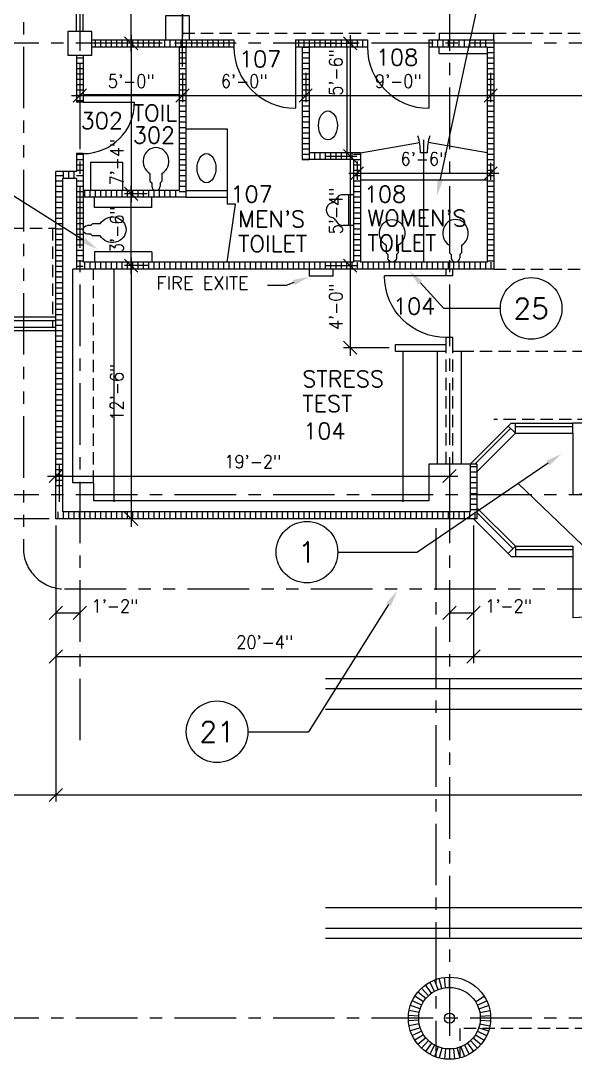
# Model space of a CAD drawing. Header units: inches. Extents: x 0 to 3828, y 0 to 2820.
# Drawn here: x 1105 to 1428, y 1144 to 1751 of the extents above; entities that cross this region are included whole.
import ezdxf
from ezdxf.enums import TextEntityAlignment as Align

# ---------------------------------------------------------------- set-up
doc = ezdxf.new("R2010")
doc.units = ezdxf.units.IN
doc.header["$LTSCALE"] = 28.8
doc.header["$MEASUREMENT"] = 0
for name, pattern in [('CENTER', [2, 1.25, -0.25, 0.25, -0.25]), ('HIDDEN', [0.375, 0.25, -0.125]), ('PHANTOM', [2.5, 1.25, -0.25, 0.25, -0.25, 0.25, -0.25])]:
    doc.linetypes.add(name, pattern=pattern)
for name, color, linetype in [('A-ANNO-DIMS', 1, 'Continuous'), ('A-ANNO-TEXT', 7, 'Continuous'), ('A-COLS', 1, 'Continuous'), ('A-DOOR', 6, 'Continuous'), ('A-FLOR-SAN', 201, 'Continuous'), ('A-GLAZ', 5, 'Continuous'), ('A-GRID', 1, 'CENTER'), ('A-WALL', 4, 'Continuous'), ('A-WALL-PATT', 9, 'Continuous'), ('ALL-ELSE', 31, 'Continuous')]:
    doc.layers.add(name, color=color, linetype=linetype)
doc.styles.add('RS', font='romans.shx', dxfattribs={"width": 0.9})
doc.dimstyles.new('RS', dxfattribs={"dimtxt": 0.18, "dimasz": 0.18, "dimexe": 0.18, "dimexo": 0.0625, "dimgap": 0.09, "dimtad": 0, "dimtih": 1, "dimtoh": 1, "dimdec": 4, "dimzin": 0, "dimdsep": 46, "dimtxsty": 'RS', "dimcen": 0.09, "dimclrt": 7, "dimadec": 0, "dimazin": 0, "dimtfac": 1, "dimtdec": 4, "dimtofl": 0, "dimtmove": 0, "dimatfit": 3, "dimfxl": 0, "dimtolj": 1, "dimtzin": 0, "dimarcsym": 0})
doc.dimstyles.get("Standard").update_dxf_attribs({"dimtxt": 0.18, "dimasz": 0.18, "dimexe": 0.18, "dimexo": 0.0625, "dimgap": 0.09, "dimtad": 0, "dimtih": 1, "dimtoh": 1, "dimdec": 4, "dimzin": 0, "dimdsep": 46, "dimtxsty": 'Standard', "dimcen": 0.09, "dimadec": 0, "dimazin": 0, "dimtfac": 1, "dimtdec": 4, "dimtofl": 0, "dimtmove": 0, "dimatfit": 3, "dimfxl": 0, "dimtolj": 1, "dimtzin": 0, "dimarcsym": 0})
pattern_1 = [(180, (-655, -83), (-7e-16, -3.125), [])]
pattern_2 = [(90, (-655, -83), (-3.125, 7e-16), [])]

# ---------------------------------------------------------------- blocks, each defined once
blk = doc.blocks.new('C007')
blk.add_lwpolyline([(-7, -7), (7, -7), (7, 7), (-7, 7)], close=True)
blk = doc.blocks.new('C005')
blk.add_line((0, 0), (0, 29.98))
blk.add_arc((0, 0), 30, 0, 90)
blk = doc.blocks.new('C006')
blk.add_line((0, 0), (0, 36))
blk.add_arc((0, 0), 36, 0, 90)
blk = doc.blocks.new('C010')
for p, q in [((-3.5, 9.92), (-3.5, 5.46)), ((3.5, 9.92), (3.5, 5.46)), ((-3.5, 5.46), (-2.5, 4.46)), ((-2.5, 4.46), (-2.5, 2.5)), ((3.5, 5.46), (2.5, 4.46)), ((2.5, 4.46), (2.5, 2.5))]:
    blk.add_line(p, q)
blk.add_arc((0, 2.5), 2.5, 180, 0)
blk.add_ellipse((0, 17), major_axis=(0, 8), ratio=0.9375, start_param=3.627111, end_param=8.93926)
blk = doc.blocks.new('C002')
blk.add_circle((0, 0), 18)
blk = doc.blocks.new('*D94')
at = {"layer": 'A-ANNO-DIMS', "color": 0}
for p, q in [((1169, 1733.2), (1169, 1815.8)), ((1172.84, 1807.16), (1165.16, 1814.84)), ((1178.74, 1811), (1165.16, 1811)), ((1172.84, 1734.16), (1165.16, 1741.84)), ((1180.85, 1738), (1165.16, 1738))]:
    blk.add_line(p, q, dxfattribs=at)
at = {"layer": 'Defpoints', "color": 0}
for p in [(1169, 1811), (1182.58, 1811), (1184.69, 1738)]:
    blk.add_point(p, dxfattribs=at)
at = {"layer": 'A-ANNO-DIMS', "color": 7, "insert": (1161.32, 1774.5), "char_height": 7.68, "attachment_point": 5, "rotation": 90, "style": 'RS'}
blk.add_mtext('\\A1;  ', dxfattribs=at)
blk = doc.blocks.new('*D95')
at = {"layer": 'A-ANNO-DIMS', "color": 0}
for p, q in [((1169, 1742.8), (1169, 1645.2)), ((1172.84, 1734.16), (1165.16, 1741.84)), ((1180.85, 1738), (1165.16, 1738)), ((1172.84, 1646.16), (1165.16, 1653.84)), ((1178.27, 1650), (1165.16, 1650))]:
    blk.add_line(p, q, dxfattribs=at)
at = {"layer": 'Defpoints', "color": 0}
for p in [(1184.69, 1738), (1169, 1650), (1182.11, 1650)]:
    blk.add_point(p, dxfattribs=at)
at = {"layer": 'A-ANNO-DIMS', "color": 7, "insert": (1160.59, 1668.5), "char_height": 7.68, "attachment_point": 5, "rotation": 90, "style": 'RS'}
blk.add_mtext('\\A1;7\'-4"', dxfattribs=at)
blk = doc.blocks.new('*D96')
at = {"layer": 'A-ANNO-DIMS', "color": 0}
for p, q in [((1172.84, 1646.16), (1165.16, 1653.84)), ((1169, 1603.2), (1169, 1654.8)), ((1178.27, 1650), (1165.16, 1650)), ((1172.84, 1604.16), (1165.16, 1611.84)), ((1179.5, 1608), (1165.16, 1608))]:
    blk.add_line(p, q, dxfattribs=at)
at = {"layer": 'Defpoints', "color": 0}
for p in [(1169, 1650), (1182.11, 1650), (1183.34, 1608)]:
    blk.add_point(p, dxfattribs=at)
at = {"layer": 'A-ANNO-DIMS', "color": 7, "insert": (1160.59, 1629), "char_height": 7.68, "attachment_point": 5, "rotation": 90, "style": 'RS'}
blk.add_mtext('\\A1;3\'-6"', dxfattribs=at)
blk = doc.blocks.new('*D97')
at = {"layer": 'A-ANNO-DIMS', "color": 0}
for p, q in [((1172.84, 1604.16), (1165.16, 1611.84)), ((1169, 1612.8), (1169, 1455.2)), ((1179.5, 1608), (1165.16, 1608)), ((1172.84, 1456.16), (1165.16, 1463.84)), ((1175.58, 1460), (1165.16, 1460))]:
    blk.add_line(p, q, dxfattribs=at)
at = {"layer": 'Defpoints', "color": 0}
for p in [(1183.34, 1608), (1169, 1460), (1179.42, 1460)]:
    blk.add_point(p, dxfattribs=at)
at = {"layer": 'A-ANNO-DIMS', "color": 7, "insert": (1160.59, 1534), "char_height": 7.68, "attachment_point": 5, "rotation": 90, "style": 'RS'}
blk.add_mtext('\\A1;12\'-6"', dxfattribs=at)
blk = doc.blocks.new('*D121')
at = {"layer": 'A-ANNO-DIMS', "color": 0}
for p, q in [((1139, 1720.66), (1139, 1703.66)), ((1199, 1720.66), (1199, 1703.66)), ((1134.2, 1707.5), (1203.8, 1707.5)), ((1135.16, 1703.66), (1142.84, 1711.34)), ((1195.16, 1703.66), (1202.84, 1711.34))]:
    blk.add_line(p, q, dxfattribs=at)
at = {"layer": 'Defpoints', "color": 0}
for p in [(1139, 1724.5), (1199, 1724.5), (1199, 1707.5)]:
    blk.add_point(p, dxfattribs=at)
at = {"layer": 'A-ANNO-DIMS', "color": 7, "insert": (1169, 1715.91), "char_height": 7.68, "attachment_point": 5, "style": 'RS'}
blk.add_mtext('\\A1;5\'-0"', dxfattribs=at)
blk = doc.blocks.new('*D122')
at = {"layer": 'A-ANNO-DIMS', "color": 0}
for p, q in [((1271, 1720.66), (1271, 1703.66)), ((1194.2, 1707.5), (1275.8, 1707.5)), ((1195.16, 1703.66), (1202.84, 1711.34)), ((1199, 1711.66), (1199, 1703.66)), ((1267.16, 1703.66), (1274.84, 1711.34))]:
    blk.add_line(p, q, dxfattribs=at)
at = {"layer": 'Defpoints', "color": 0}
for p in [(1271, 1724.5), (1199, 1715.5), (1271, 1707.5)]:
    blk.add_point(p, dxfattribs=at)
at = {"layer": 'A-ANNO-DIMS', "color": 7, "insert": (1235, 1715.91), "char_height": 7.68, "attachment_point": 5, "style": 'RS'}
blk.add_mtext('\\A1;6\'-0"', dxfattribs=at)
blk = doc.blocks.new('*D123')
at = {"layer": 'A-ANNO-DIMS', "color": 0}
for p, q in [((1271, 1720.66), (1271, 1703.66)), ((1379, 1720.66), (1379, 1703.66)), ((1266.2, 1707.5), (1383.8, 1707.5)), ((1267.16, 1703.66), (1274.84, 1711.34)), ((1375.16, 1703.66), (1382.84, 1711.34))]:
    blk.add_line(p, q, dxfattribs=at)
at = {"layer": 'Defpoints', "color": 0}
for p in [(1271, 1724.5), (1379, 1724.5), (1379, 1707.5)]:
    blk.add_point(p, dxfattribs=at)
at = {"layer": 'A-ANNO-DIMS', "color": 7, "insert": (1325, 1715.91), "char_height": 7.68, "attachment_point": 5, "style": 'RS'}
blk.add_mtext('\\A1;9\'-0"', dxfattribs=at)
blk = doc.blocks.new('*D124')
at = {"layer": 'A-ANNO-DIMS', "color": 0}
for p, q in [((1379, 1720.66), (1379, 1703.66)), ((1547, 1720.66), (1547, 1703.66)), ((1374.2, 1707.5), (1551.8, 1707.5)), ((1375.16, 1703.66), (1382.84, 1711.34)), ((1543.16, 1703.66), (1550.84, 1711.34))]:
    blk.add_line(p, q, dxfattribs=at)
at = {"layer": 'Defpoints', "color": 0}
for p in [(1379, 1724.5), (1547, 1724.5), (1547, 1707.5)]:
    blk.add_point(p, dxfattribs=at)
at = {"layer": 'A-ANNO-DIMS', "color": 7, "insert": (1463, 1715.91), "char_height": 7.68, "attachment_point": 5, "style": 'RS'}
blk.add_mtext('\\A1;14\'-0"', dxfattribs=at)
blk = doc.blocks.new('*D125')
at = {"layer": 'A-ANNO-DIMS', "color": 0}
for p, q in [((1297.16, 1658.16), (1304.84, 1665.84)), ((1301, 1668.91), (1301, 1658.16)), ((1375.16, 1658.16), (1382.84, 1665.84)), ((1379, 1668.16), (1379, 1658.16)), ((1296.2, 1662), (1383.8, 1662))]:
    blk.add_line(p, q, dxfattribs=at)
at = {"layer": 'Defpoints', "color": 0}
for p in [(1301, 1672.75), (1379, 1672), (1379, 1662)]:
    blk.add_point(p, dxfattribs=at)
at = {"layer": 'A-ANNO-DIMS', "color": 7, "insert": (1340, 1670.41), "char_height": 7.68, "attachment_point": 5, "style": 'RS'}
blk.add_mtext('\\A1;6\'-6"', dxfattribs=at)
blk = doc.blocks.new('*D126')
at = {"layer": 'A-ANNO-DIMS', "color": 0}
for p, q in [((1297, 1742.8), (1297, 1667.2)), ((1282.84, 1738), (1300.84, 1738)), ((1300.84, 1734.16), (1293.16, 1741.84)), ((1282.84, 1672), (1300.84, 1672)), ((1300.84, 1668.16), (1293.16, 1675.84))]:
    blk.add_line(p, q, dxfattribs=at)
at = {"layer": 'Defpoints', "color": 0}
for p in [(1279, 1738), (1279, 1672), (1297, 1672)]:
    blk.add_point(p, dxfattribs=at)
at = {"layer": 'A-ANNO-DIMS', "color": 7, "insert": (1288.59, 1721), "char_height": 7.68, "attachment_point": 5, "rotation": 90, "style": 'RS'}
blk.add_mtext('\\A1;5\'-6"', dxfattribs=at)
blk = doc.blocks.new('*D127')
at = {"layer": 'A-ANNO-DIMS', "color": 0}
for p, q in [((1297, 1676.8), (1297, 1603.2)), ((1282.84, 1672), (1300.84, 1672)), ((1300.84, 1668.16), (1293.16, 1675.84)), ((1300.84, 1604.16), (1293.16, 1611.84)), ((1282.84, 1608), (1300.84, 1608))]:
    blk.add_line(p, q, dxfattribs=at)
at = {"layer": 'Defpoints', "color": 0}
for p in [(1279, 1672), (1279, 1608), (1297, 1608)]:
    blk.add_point(p, dxfattribs=at)
at = {"layer": 'A-ANNO-DIMS', "color": 7, "insert": (1288.59, 1640), "char_height": 7.68, "attachment_point": 5, "rotation": 90, "style": 'RS'}
blk.add_mtext('\\A1;5\'-4"', dxfattribs=at)
blk = doc.blocks.new('*D311')
at = {"layer": 'A-ANNO-DIMS', "color": 0}
for p, q in [((1300.84, 1604.16), (1293.16, 1611.84)), ((1297, 1612.8), (1297, 1555.2)), ((1282.84, 1608), (1300.84, 1608)), ((1300.84, 1556.16), (1293.16, 1563.84)), ((1319.66, 1560), (1293.16, 1560))]:
    blk.add_line(p, q, dxfattribs=at)
at = {"layer": 'Defpoints', "color": 0}
for p in [(1279, 1608), (1297, 1560), (1323.5, 1560)]:
    blk.add_point(p, dxfattribs=at)
at = {"layer": 'A-ANNO-DIMS', "color": 7, "insert": (1288.59, 1584), "char_height": 7.68, "attachment_point": 5, "rotation": 90, "style": 'RS'}
blk.add_mtext('\\A1;4\'-0"', dxfattribs=at)
blk = doc.blocks.new('*D128')
at = {"layer": 'A-ANNO-DIMS', "color": 0}
for p, q in [((1355, 1495.12), (1355, 1481.16)), ((1121.16, 1481.16), (1128.84, 1488.84)), ((1351.16, 1481.16), (1358.84, 1488.84)), ((1120.2, 1485), (1359.8, 1485)), ((1125, 1486.33), (1125, 1481.16))]:
    blk.add_line(p, q, dxfattribs=at)
at = {"layer": 'Defpoints', "color": 0}
for p in [(1355, 1498.96), (1125, 1490.17), (1355, 1485)]:
    blk.add_point(p, dxfattribs=at)
at = {"layer": 'A-ANNO-DIMS', "color": 7, "insert": (1240, 1493.41), "char_height": 7.68, "attachment_point": 5, "style": 'RS'}
blk.add_mtext('\\A1;19\'-2"', dxfattribs=at)
blk = doc.blocks.new('_OBLIQUE')
at = {"color": 0, "linetype": 'ByBlock', "lineweight": -2}
blk.add_line((-0.5, -0.5), (0.5, 0.5), dxfattribs=at)
blk = doc.blocks.new('*D316')
at = {"layer": 'A-ANNO-DIMS', "color": 0}
for p, q in [((937, 1456.16), (937, 1294.66)), ((1125, 1456.16), (1125, 1294.66)), ((937, 1298.5), (1125, 1298.5))]:
    blk.add_line(p, q, dxfattribs=at)
at = {"layer": 'Defpoints', "color": 0}
for p in [(937, 1460), (1125, 1460), (1125, 1298.5)]:
    blk.add_point(p, dxfattribs=at)
at = {"layer": 'A-ANNO-DIMS', "color": 0, "xscale": 7.68, "yscale": 7.68, "zscale": 7.68, "rotation": 180}
blk.add_blockref('_OBLIQUE', (937, 1298.5), dxfattribs=at)
at = {"layer": 'A-ANNO-DIMS', "color": 0, "xscale": 7.68, "yscale": 7.68, "zscale": 7.68}
blk.add_blockref('_OBLIQUE', (1125, 1298.5), dxfattribs=at)
at = {"layer": 'A-ANNO-DIMS', "color": 7, "insert": (1031, 1306.91), "char_height": 7.68, "attachment_point": 5, "style": 'RS'}
blk.add_mtext('\\A1;15\'-8"', dxfattribs=at)
blk = doc.blocks.new('*D317')
at = {"layer": 'A-ANNO-DIMS', "color": 0}
for p, q in [((1125, 1456.16), (1125, 1294.66)), ((1801, 1456.16), (1801, 1294.66)), ((1125, 1298.5), (1801, 1298.5))]:
    blk.add_line(p, q, dxfattribs=at)
at = {"layer": 'Defpoints', "color": 0}
for p in [(1125, 1460), (1801, 1460), (1801, 1298.5)]:
    blk.add_point(p, dxfattribs=at)
at = {"layer": 'A-ANNO-DIMS', "color": 0, "xscale": 7.68, "yscale": 7.68, "zscale": 7.68, "rotation": 180}
blk.add_blockref('_OBLIQUE', (1125, 1298.5), dxfattribs=at)
at = {"layer": 'A-ANNO-DIMS', "color": 0, "xscale": 7.68, "yscale": 7.68, "zscale": 7.68}
blk.add_blockref('_OBLIQUE', (1801, 1298.5), dxfattribs=at)
at = {"layer": 'A-ANNO-DIMS', "color": 7, "insert": (1463, 1306.91), "char_height": 7.68, "attachment_point": 5, "style": 'RS'}
blk.add_mtext('\\A1;56\'-4"', dxfattribs=at)
blk = doc.blocks.new('*D137')
at = {"layer": 'A-ANNO-DIMS', "color": 0}
for p, q in [((1369, 1456.16), (1369, 1375.66)), ((1125, 1382.16), (1125, 1375.66)), ((1125, 1379.5), (1369, 1379.5))]:
    blk.add_line(p, q, dxfattribs=at)
at = {"layer": 'Defpoints', "color": 0}
for p in [(1369, 1460), (1125, 1386), (1369, 1379.5)]:
    blk.add_point(p, dxfattribs=at)
at = {"layer": 'A-ANNO-DIMS', "color": 0, "xscale": 7.68, "yscale": 7.68, "zscale": 7.68, "rotation": 180}
blk.add_blockref('_OBLIQUE', (1125, 1379.5), dxfattribs=at)
at = {"layer": 'A-ANNO-DIMS', "color": 0, "xscale": 7.68, "yscale": 7.68, "zscale": 7.68}
blk.add_blockref('_OBLIQUE', (1369, 1379.5), dxfattribs=at)
at = {"layer": 'A-ANNO-DIMS', "color": 7, "insert": (1247, 1387.91), "char_height": 7.68, "attachment_point": 5, "style": 'RS'}
blk.add_mtext('\\A1;20\'-4"', dxfattribs=at)
blk = doc.blocks.new('*D138')
at = {"layer": 'A-ANNO-DIMS', "color": 0}
for p, q in [((1369, 1456.16), (1369, 1375.66)), ((1557, 1456.16), (1557, 1375.66)), ((1369, 1379.5), (1557, 1379.5))]:
    blk.add_line(p, q, dxfattribs=at)
at = {"layer": 'Defpoints', "color": 0}
for p in [(1369, 1460), (1557, 1460), (1557, 1379.5)]:
    blk.add_point(p, dxfattribs=at)
at = {"layer": 'A-ANNO-DIMS', "color": 0, "xscale": 7.68, "yscale": 7.68, "zscale": 7.68, "rotation": 180}
blk.add_blockref('_OBLIQUE', (1369, 1379.5), dxfattribs=at)
at = {"layer": 'A-ANNO-DIMS', "color": 0, "xscale": 7.68, "yscale": 7.68, "zscale": 7.68}
blk.add_blockref('_OBLIQUE', (1557, 1379.5), dxfattribs=at)
at = {"layer": 'A-ANNO-DIMS', "color": 7, "insert": (1463, 1387.91), "char_height": 7.68, "attachment_point": 5, "style": 'RS'}
blk.add_mtext('\\A1;15\'-8"', dxfattribs=at)
blk = doc.blocks.new('*D140')
at = {"layer": 'A-ANNO-DIMS', "color": 0}
blk.add_line((1125, 1405), (1139, 1405), dxfattribs=at)
at = {"layer": 'Defpoints', "color": 0}
for p in [(1125, 1405), (1139, 1405), (1139, 1405)]:
    blk.add_point(p, dxfattribs=at)
at = {"layer": 'A-ANNO-DIMS', "color": 0, "xscale": 7.68, "yscale": 7.68, "zscale": 7.68, "rotation": 180}
blk.add_blockref('_OBLIQUE', (1125, 1405), dxfattribs=at)
at = {"layer": 'A-ANNO-DIMS', "color": 0, "xscale": 7.68, "yscale": 7.68, "zscale": 7.68}
blk.add_blockref('_OBLIQUE', (1139, 1405), dxfattribs=at)
at = {"layer": 'A-ANNO-DIMS', "color": 7, "insert": (1159.5, 1409), "char_height": 7.68, "attachment_point": 5, "style": 'RS'}
blk.add_mtext('\\A1;1\'-2"', dxfattribs=at)
blk = doc.blocks.new('*D141')
at = {"layer": 'A-ANNO-DIMS', "color": 0}
blk.add_line((1355, 1405), (1369, 1405), dxfattribs=at)
at = {"layer": 'Defpoints', "color": 0}
for p in [(1355, 1405), (1369, 1405), (1369, 1405)]:
    blk.add_point(p, dxfattribs=at)
at = {"layer": 'A-ANNO-DIMS', "color": 0, "xscale": 7.68, "yscale": 7.68, "zscale": 7.68, "rotation": 180}
blk.add_blockref('_OBLIQUE', (1355, 1405), dxfattribs=at)
at = {"layer": 'A-ANNO-DIMS', "color": 0, "xscale": 7.68, "yscale": 7.68, "zscale": 7.68}
blk.add_blockref('_OBLIQUE', (1369, 1405), dxfattribs=at)
at = {"layer": 'A-ANNO-DIMS', "color": 7, "insert": (1389.5, 1409), "char_height": 7.68, "attachment_point": 5, "style": 'RS'}
blk.add_mtext('\\A1;1\'-2"', dxfattribs=at)
blk = doc.blocks.new('*D319')
at = {"layer": 'A-ANNO-DIMS', "color": 0}
for p, q in [((1085.5, 1460), (1085.5, 1570)), ((1088.84, 1570), (1089.34, 1570)), ((1121.16, 1460), (1081.66, 1460))]:
    blk.add_line(p, q, dxfattribs=at)
at = {"layer": 'Defpoints', "color": 0}
for p in [(1085, 1570), (1085.5, 1570), (1125, 1460)]:
    blk.add_point(p, dxfattribs=at)
at = {"layer": 'A-ANNO-DIMS', "color": 0, "xscale": 7.68, "yscale": 7.68, "zscale": 7.68}
for p, rotation in [((1085.5, 1570), 90), ((1085.5, 1460), 270)]:
    blk.add_blockref('_OBLIQUE', p, dxfattribs=dict(at, rotation=rotation))
at = {"layer": 'A-ANNO-DIMS', "color": 7, "insert": (1077.09, 1515), "char_height": 7.68, "attachment_point": 5, "rotation": 90, "style": 'RS'}
blk.add_mtext('\\A1;9\'-2"', dxfattribs=at)

msp = doc.modelspace()

# ---------------------------------------------------------------- hatches: boundary and pattern name
at = {"layer": 'A-WALL-PATT'}
h = msp.add_hatch(dxfattribs=at)
h.set_pattern_fill('ANSI31', color=256, scale=25, angle=45, style=0)
h.set_pattern_definition(pattern_2)
h.paths.add_polyline_path([(1229, 1740), (1146, 1740), (1146, 1738), (1229, 1738)])
h.paths.add_polyline_path([(1229, 1738), (1146, 1738), (1146, 1736), (1197, 1736), (1201, 1736), (1229, 1736)])
h = msp.add_hatch(dxfattribs=at)
h.set_pattern_fill('ANSI31', color=256, scale=25, angle=45, style=0)
h.set_pattern_definition(pattern_2)
h.paths.add_polyline_path([(1307, 1738), (1265, 1738), (1265, 1736), (1269, 1736), (1273, 1736), (1307, 1736)])
h.paths.add_polyline_path([(1307, 1740), (1265, 1740), (1265, 1738), (1307, 1738)])
h = msp.add_hatch(dxfattribs=at)
h.set_pattern_fill('ANSI31', color=256, scale=25, angle=45, style=0)
h.set_pattern_definition(pattern_2)
h.paths.add_polyline_path([(1377, 1738), (1343, 1738), (1343, 1736), (1377, 1736)])
h.paths.add_polyline_path([(1377, 1740), (1343, 1740), (1343, 1738), (1377, 1738)])
h = msp.add_hatch(dxfattribs=at)
h.set_pattern_fill('ANSI31', color=256, scale=25, angle=135, style=0)
h.set_pattern_definition(pattern_1)
h.paths.add_polyline_path([(1381, 1738), (1377, 1738), (1377, 1736), (1377, 1610), (1381, 1610)])
h = msp.add_hatch(dxfattribs=at)
h.set_pattern_fill('ANSI31', color=256, scale=25, angle=135, style=0)
h.set_pattern_definition(pattern_1)
h.paths.add_polyline_path([(1141, 1731), (1137, 1731), (1137, 1703.5), (1141, 1703.5)])
h = msp.add_hatch(dxfattribs=at)
h.set_pattern_fill('ANSI31', color=256, scale=25, angle=135, style=0)
h.set_pattern_definition(pattern_1)
h.paths.add_polyline_path([(1201, 1736), (1197, 1736), (1197, 1652), (1197, 1648), (1201, 1648)])
h = msp.add_hatch(dxfattribs=at)
h.set_pattern_fill('ANSI31', color=256, scale=25, angle=135, style=0)
h.set_pattern_definition(pattern_1)
h.paths.add_polyline_path([(1273, 1736), (1269, 1736), (1269, 1670), (1273, 1670), (1273, 1674)])
h = msp.add_hatch(dxfattribs=at)
h.set_pattern_fill('ANSI31', color=256, scale=25, angle=135, style=0)
h.set_pattern_definition(pattern_1)
h.paths.add_polyline_path([(1141, 1648), (1141, 1652), (1141, 1673.5), (1137, 1673.5), (1137, 1659), (1137, 1606), (1141, 1606), (1141, 1610)])
h = msp.add_hatch(dxfattribs=at)
h.set_pattern_fill('ANSI31', color=256, scale=25, angle=45, style=0)
h.set_pattern_definition(pattern_2)
h.paths.add_polyline_path([(1299, 1674), (1273, 1674), (1273, 1670), (1299, 1670)])
h = msp.add_hatch(dxfattribs=at)
h.set_pattern_fill('ANSI31', color=256, scale=25, angle=135, style=0)
h.set_pattern_definition(pattern_1)
h.paths.add_polyline_path([(1303, 1674), (1299, 1674), (1299, 1670), (1299, 1610), (1303, 1610)])
h = msp.add_hatch(dxfattribs=at)
h.set_pattern_fill('ANSI31', color=256, scale=25, angle=135, style=0)
h.set_pattern_definition(pattern_1)
h.paths.add_polyline_path([(1129, 1659), (1129, 1663), (1125, 1663), (1125, 1478), (1129, 1478)])
h = msp.add_hatch(dxfattribs=at)
h.set_pattern_fill('ANSI31', color=256, scale=25, angle=45, style=0)
h.set_pattern_definition(pattern_2)
h.paths.add_polyline_path([(1137, 1663), (1129, 1663), (1129, 1659), (1137, 1659)])
h = msp.add_hatch(dxfattribs=at)
h.set_pattern_fill('ANSI31', color=256, scale=25, angle=45, style=0)
h.set_pattern_definition(pattern_2)
h.paths.add_polyline_path([(1197, 1652), (1141, 1652), (1141, 1648), (1197, 1648)])
h = msp.add_hatch(dxfattribs=at)
h.set_pattern_fill('ANSI31', color=256, scale=25, angle=45, style=0)
h.set_pattern_definition(pattern_2)
h.paths.add_polyline_path([(1381, 1610), (1299, 1610), (1141, 1610), (1141, 1606), (1381, 1606)])
h = msp.add_hatch(dxfattribs=at)
h.set_pattern_fill('ANSI31', color=256, scale=25, angle=135, style=0)
h.set_pattern_definition([(180, (-655, -97), (-7e-16, -3.125), [])])
h.paths.add_polyline_path([(1371, 1492), (1367, 1492), (1367, 1464), (1371, 1464)])
h = msp.add_hatch(dxfattribs=at)
h.set_pattern_fill('ANSI31', color=256, scale=25, angle=45, style=0)
h.set_pattern_definition([(90, (-655, -97), (-3.125, 7e-16), [])])
h.paths.add_polyline_path([(1371, 1464), (1367, 1464), (1129, 1464), (1125, 1464), (1125, 1460), (1371, 1460)])

# ---------------------------------------------------------------- linework, layer by layer
at = {"layer": 'A-ANNO-TEXT'}
for p, q in [((1349.51714, 1657.88569), (1372.38726, 1764.29984)), ((1141.39171, 1622.63962), (1089, 1655.8493)), ((1264.02131, 1598.12756), (1259.48791, 1596.41213)), ((1337.9956, 1597.93126), (1351.73172, 1582.98313)), ((1259.48791, 1596.41213), (1248.59836, 1596.41213)), ((1384.72095, 1582.98313), (1351.73172, 1582.98313)), ((1412.57123, 1492.58755), (1336.24284, 1440.48313)), ((1442.10102, 1435.61678), (1395.1896, 1480.72225)), ((1289.72095, 1440.48313), (1336.24284, 1440.48313)), ((1319.38805, 1409.87424), (1272.58822, 1335.48313)), ((1237.22095, 1335.48313), (1272.58822, 1335.48313))]:
    msp.add_line(p, q, dxfattribs=at)
at = {"layer": 'A-ANNO-TEXT', "linetype": 'PHANTOM'}
msp.add_lwpolyline([(1130, 1419), (1791, 1419, 0.414213562), (1815, 1443), (1815, 2528, 0.414213562), (1791, 2552), (1130, 2552, 0.414213562), (1106, 2528), (1106, 1443, 0.414213562)], format="xyb", close=True, dxfattribs=at)
at = {"layer": 'A-ANNO-TEXT'}
for points in [[(1351.08142, 1657.5495), (1347.95285, 1658.22188), (1347.5, 1648.5)], [(1142.24832, 1623.991), (1140.53511, 1621.28824), (1149.5, 1617.5)], [(1336.81748, 1596.84866), (1339.17373, 1599.01386), (1331.5, 1605)], [(1263.45506, 1599.62401), (1264.58757, 1596.63112), (1273, 1601.52509)], [(1411.66916, 1493.90901), (1413.47331, 1491.26609), (1420.5, 1498)], [(1318.03375, 1410.72624), (1320.74234, 1409.02225), (1324.5, 1418)]]:
    msp.add_solid(points, dxfattribs=at)
at = {"layer": 'A-COLS'}
msp.add_line((1127, 1492), (1127, 1470), dxfattribs=at)
for radius in [24, 18, 3]:
    msp.add_circle((1355, 1168), radius, dxfattribs=at)
at = {"layer": 'A-DOOR'}
for p, q in [((1303, 1674), (1337.46827, 1680.07769)), ((1377, 1674), (1342.53173, 1680.07769))]:
    msp.add_line(p, q, dxfattribs=at)
at = {"layer": 'A-DOOR', "linetype": 'HIDDEN'}
msp.add_line((1499, 1516), (1427, 1516), dxfattribs=at)
at = {"layer": 'A-DOOR'}
for centre, start, end in [((1303, 1674), 0, 16.54107933), ((1377, 1674), 163.45892067, 180)]:
    msp.add_arc(centre, 35, start, end, dxfattribs=at)
at = {"layer": 'A-FLOR-SAN'}
for p, q in [((1147.5, 1642), (1147.5, 1648)), ((1181, 1642), (1181, 1648)), ((1288.46383, 1646.44574), (1289.31253, 1647.7188)), ((1299, 1649.5), (1292.76476, 1649.5)), ((1296, 1649.5), (1296, 1631.5)), ((1299, 1649.5), (1299, 1631.5)), ((1181, 1642), (1147.5, 1642)), ((1288.46383, 1634.55426), (1289.31253, 1633.2812)), ((1299, 1631.5), (1292.64074, 1631.5)), ((1147.5, 1616), (1147.5, 1610)), ((1181, 1616), (1147.5, 1616)), ((1181, 1616), (1181, 1610))]:
    msp.add_line(p, q, dxfattribs=at)
msp.add_lwpolyline([(1145.5, 1668.5), (1164, 1668.5), (1164, 1652), (1145.5, 1652)], close=True, dxfattribs=at)
for centre, radius, start, end in [((1285.13563, 1648.66454), 4, 286.15051777, 326.30993247), ((1292.64074, 1645.5), 4, 90, 146.30993247), ((1287.5, 1640.5), 4.5, 107.02113382, 253.84948223), ((1285.13563, 1632.33546), 4, 33.69006753, 73.84948223), ((1292.64074, 1635.5), 4, 213.69006753, 270)]:
    msp.add_arc(centre, radius, start, end, dxfattribs=at)
for centre in [(1284, 1690), (1213, 1665)]:
    msp.add_ellipse(centre, major_axis=(0, -8.5), ratio=0.647058824, dxfattribs=at)
at = {"layer": 'A-GLAZ'}
for p, q in [((937, 1578), (1125, 1578)), ((937, 1576), (1125, 1576)), ((1123, 1576), (1123, 1572)), ((937, 1572), (1125, 1572)), ((937, 1570), (1125, 1570))]:
    msp.add_line(p, q, dxfattribs=at)
at = {"layer": 'A-GRID'}
for p, q in [((1139, 2518.5), (1139, 1325.5)), ((1355, 2518.5), (1355, 1144)), ((1199, 1724.5), (1199, 1789)), ((1199, 1778), (1199, 1738)), ((2785.5, 1738), (135.5, 1738)), ((2785.5, 1474), (135.5, 1474)), ((1347, 1454.5), (1347, 1145.37258)), ((2785.5, 1168), (135.5, 1168))]:
    msp.add_line(p, q, dxfattribs=at)
at = {"layer": 'A-WALL'}
for p, q in [((1137, 1745), (1137, 1769)), ((1141, 1745), (1141, 1769)), ((1146, 1740), (1229, 1740)), ((1229, 1740), (1229, 1736)), ((1265, 1740), (1307, 1740)), ((1265, 1740), (1265, 1736)), ((1307, 1740), (1307, 1736)), ((1343, 1740), (1381, 1740)), ((1343, 1740), (1343, 1736)), ((1381, 1740), (1381, 1606)), ((1137, 1731), (1137, 1703.5)), ((1141, 1731), (1141, 1703.5)), ((1146, 1736), (1197, 1736)), ((1197, 1736), (1197, 1652)), ((1201, 1736), (1229, 1736)), ((1201, 1736), (1201, 1648)), ((1265, 1736), (1269, 1736)), ((1269, 1736), (1269, 1670)), ((1273, 1736), (1307, 1736)), ((1273, 1736), (1273, 1674)), ((1343, 1736), (1377, 1736)), ((1377, 1736), (1377, 1610)), ((1141, 1703.5), (1137, 1703.5)), ((1340, 1610), (1340, 1681.5)), ((1137, 1673.5), (1137, 1663)), ((1141, 1673.5), (1137, 1673.5)), ((1141, 1673.5), (1141, 1652)), ((1299, 1670), (1269, 1670)), ((1303, 1674), (1273, 1674)), ((1299, 1670), (1299, 1610)), ((1303, 1674), (1303, 1610)), ((1342, 1674), (1338, 1674)), ((1125, 1460), (1125, 1663)), ((1137, 1663), (1125, 1663)), ((1129, 1464), (1129, 1659)), ((1137, 1659), (1129, 1659)), ((1137, 1659), (1137, 1606)), ((1197, 1652), (1141, 1652)), ((1201, 1648), (1141, 1648)), ((1141, 1648), (1141, 1610)), ((1299, 1610), (1141, 1610)), ((1377, 1610), (1303, 1610)), ((1135, 1481), (1135, 1606)), ((1381, 1606), (1135, 1606)), ((1353, 1602), (1353, 1606)), ((1357, 1602), (1357, 1606)), ((1357, 1602), (1353, 1602)), ((1323.5, 1562), (1353, 1562)), ((1323.5, 1558), (1323.5, 1562)), ((1357, 1566), (1353, 1566)), ((1353, 1558), (1353, 1566)), ((1357, 1558), (1357, 1566)), ((1323.5, 1558), (1353, 1558)), ((1357, 1558), (1362, 1558)), ((1362, 1492), (1362, 1558)), ((1367, 1492), (1391, 1516)), ((1369.82843, 1492), (1390.65685, 1512.82843)), ((1393.48528, 1510), (1389.24264, 1514.24264)), ((1391, 1516), (1427, 1516)), ((1393.48528, 1510), (1393.48528, 1516)), ((1393.48528, 1514), (1427, 1514)), ((1427, 1510), (1427, 1516)), ((1371, 1487.51472), (1393.48528, 1510)), ((1393.48528, 1510), (1427, 1510)), ((1343, 1492), (1343, 1470.5)), ((1371, 1492), (1343, 1492)), ((1367, 1492), (1367, 1464)), ((1371, 1492), (1371, 1460)), ((1147, 1481), (1135, 1481)), ((1147, 1481), (1147, 1470.5)), ((1343, 1470.5), (1147, 1470.5)), ((1367, 1464), (1129, 1464)), ((1371, 1466.48528), (1393.48528, 1444)), ((1371, 1463.65685), (1392.07107, 1442.58579)), ((1371, 1460), (1125, 1460)), ((1369, 1460), (1391, 1438)), ((1393.48528, 1444), (1389.24264, 1439.75736)), ((1393.48528, 1444), (1427, 1444)), ((1393.48528, 1444), (1393.48528, 1438)), ((1393.48528, 1442), (1427, 1442)), ((1427, 1444), (1427, 1438)), ((1391, 1438), (1427, 1438))]:
    msp.add_line(p, q, dxfattribs=at)
at = {"layer": 'A-WALL', "linetype": 'HIDDEN'}
for p, q in [((1353, 1492), (1353, 1558)), ((1357, 1492), (1357, 1558))]:
    msp.add_line(p, q, dxfattribs=at)
at = {"layer": 'A-WALL-PATT'}
for p, q in [((1201, 1736), (1197, 1736)), ((1269, 1736), (1273, 1736)), ((1141, 1652), (1141, 1648)), ((1348.37376, 1184.73598), (1346.16501, 1190.31464)), ((1350.52358, 1185.4345), (1349.03144, 1191.246)), ((1352.744, 1185.85806), (1351.992, 1191.81075)), ((1355, 1186), (1355, 1192)), ((1342.67815, 1181.12144), (1338.57087, 1185.49525)), ((1344.41987, 1182.56231), (1340.89315, 1187.41641)), ((1346.32843, 1183.77352), (1343.43791, 1189.03136)), ((1338.71311, 1175.66403), (1333.28415, 1178.2187)), ((1339.8021, 1177.64488), (1334.73613, 1180.85984)), ((1341.13076, 1179.47363), (1336.50768, 1183.29818)), ((1370.1979, 1177.64488), (1375.26387, 1180.85984)), ((1371.28689, 1175.66403), (1376.71585, 1178.2187)), ((1337.31883, 1171.37286), (1331.42511, 1172.49715)), ((1337.88098, 1173.56231), (1332.17464, 1175.41641)), ((1372.11902, 1173.56231), (1377.82536, 1175.41641)), ((1372.68117, 1171.37286), (1378.57489, 1172.49715)), ((1337.03552, 1169.13023), (1331.04736, 1169.50697)), ((1337.03552, 1166.86977), (1331.04736, 1166.49303)), ((1372.96448, 1169.13023), (1378.95264, 1169.50697)), ((1372.96448, 1166.86977), (1378.95264, 1166.49303)), ((1337.31883, 1164.62714), (1331.42511, 1163.50285)), ((1337.88098, 1162.43769), (1332.17464, 1160.58359)), ((1338.71311, 1160.33597), (1333.28415, 1157.7813)), ((1371.28689, 1160.33597), (1376.71585, 1157.7813)), ((1372.11902, 1162.43769), (1377.82536, 1160.58359)), ((1372.68117, 1164.62714), (1378.57489, 1163.50285)), ((1339.8021, 1158.35512), (1334.73613, 1155.14016)), ((1341.13076, 1156.52637), (1336.50768, 1152.70182)), ((1342.67815, 1154.87856), (1338.57087, 1150.50475)), ((1367.32185, 1154.87856), (1371.42913, 1150.50475)), ((1368.86924, 1156.52637), (1373.49232, 1152.70182)), ((1370.1979, 1158.35512), (1375.26387, 1155.14016)), ((1344.41987, 1153.43769), (1340.89315, 1148.58359)), ((1346.32843, 1152.22648), (1343.43791, 1146.96864)), ((1348.37376, 1151.26402), (1346.16501, 1145.68536)), ((1350.52358, 1150.5655), (1349.03144, 1144.754)), ((1352.744, 1150.14194), (1351.992, 1144.18925)), ((1355, 1150), (1355, 1144)), ((1357.256, 1150.14194), (1358.008, 1144.18925)), ((1359.47642, 1150.5655), (1360.96856, 1144.754)), ((1361.62624, 1151.26402), (1363.83499, 1145.68536)), ((1363.67157, 1152.22648), (1366.56209, 1146.96864)), ((1365.58013, 1153.43769), (1369.10685, 1148.58359))]:
    msp.add_line(p, q, dxfattribs=at)
at = {"layer": 'ALL-ELSE', "linetype": 'HIDDEN'}
for p, q in [((1199, 1744), (1381, 1744)), ((1199, 1744), (1349, 1744)), ((1381, 1740), (1381, 1744)), ((1381, 1744), (1524, 1744)), ((937, 1630), (1125, 1630)), ((1123, 1630), (1123, 1578)), ((1147, 1481), (1147, 1606)), ((1381, 1606), (1524, 1606)), ((1362, 1558), (1524, 1558)), ((1545, 1518), (1381, 1518)), ((1361, 1162), (1361, 1144.7621)), ((1565, 1162), (1361, 1162))]:
    msp.add_line(p, q, dxfattribs=at)
at = {"layer": 'ALL-ELSE'}
for p, q in [((1349, 1744), (1381, 1744)), ((1349, 1744), (1349, 1740)), ((1381, 1740), (1381, 1744)), ((1295, 1736), (1295, 1674)), ((1297, 1736), (1297, 1674)), ((1349, 1732), (1349, 1736)), ((1349, 1732), (1377, 1732)), ((1141, 1708), (1197, 1708)), ((1201, 1688), (1225, 1688)), ((1225, 1688), (1225, 1648)), ((1377, 1658), (1303, 1658)), ((1201, 1652), (1225, 1652)), ((1201, 1648), (1225, 1648)), ((1225, 1648), (1225, 1644)), ((1225, 1610), (1230, 1644)), ((1230, 1644), (1225, 1644)), ((1159, 1470), (1159, 1606)), ((1328, 1470), (1328, 1558)), ((1348, 1492), (1348, 1558)), ((1630.5, 1366.5), (1282.5, 1366.5)), ((1630.5, 1360.5), (1282.5, 1360.5)), ((1630.5, 1348.5), (1282.5, 1348.5)), ((1630.5, 1232.5), (1282.5, 1232.5)), ((1630.5, 1220.5), (1282.5, 1220.5)), ((1630.5, 1214.5), (1282.5, 1214.5))]:
    msp.add_line(p, q, dxfattribs=at)
msp.add_lwpolyline([(1287, 1606), (1273, 1606), (1273, 1602), (1287, 1602)], close=True, dxfattribs=at)

# ---------------------------------------------------------------- block references
at = {"layer": 'A-ANNO-TEXT'}
for p in [(1402.72095, 1582.98313), (1271.72095, 1440.48313), (1219.22095, 1335.48313)]:
    msp.add_blockref('C002', p, dxfattribs=at)
at = {"layer": 'A-COLS'}
for p in [(1196, 1747), (1139, 1738)]:
    msp.add_blockref('C007', p, dxfattribs=at)
at = {"layer": 'A-DOOR'}
for name, p, rotation in [('C006', (1265, 1736), 180), ('C006', (1343, 1736), 180), ('C005', (1141, 1703.5), 270)]:
    msp.add_blockref(name, p, dxfattribs=dict(at, rotation=rotation))
at = {"layer": 'A-DOOR', "xscale": -1}
for p, rotation in [((1353, 1602), 90), ((1427, 1510), 180), ((1427, 1438), 180)]:
    msp.add_blockref('C006', p, dxfattribs=dict(at, rotation=rotation))
at = {"layer": 'A-FLOR-SAN'}
for p in [(1183.5, 1652), (1358.5, 1610)]:
    msp.add_blockref('C010', p, dxfattribs=at)
at = {"layer": 'A-FLOR-SAN', "xscale": -1, "rotation": 270}
msp.add_blockref('C010', (1141, 1629), dxfattribs=at)
at = {"layer": 'A-FLOR-SAN', "xscale": -1}
msp.add_blockref('C010', (1321.5, 1610), dxfattribs=at)

# ---------------------------------------------------------------- texts
at = {"layer": 'A-ANNO-TEXT', "style": 'RS'}
for s, height, p in [('107', 9.6, (1232, 1724)), ('108', 9.6, (1312, 1725)), ('TOIL', 9.6, (1170, 1692.5)), ('302', 9.6, (1139.5, 1688)), ('302', 9.6, (1170, 1679.5)), ('107', 9.6, (1227, 1645)), ('108', 9.6, (1305, 1645)), ("MEN'S", 9.6, (1231.5, 1630.5)), ("WOMEN'S", 9.6, (1307, 1631)), ('TOILET', 9.6, (1231.5, 1616)), ('TOILET', 9.6, (1307, 1616.5)), ('FIRE EXITE', 7.68, (1183.68179, 1593.99376)), ('104', 9.6, (1322, 1579.5)), ('STRESS', 9.6, (1269, 1537)), ('TEST', 9.6, (1269, 1522.5)), ('104', 9.6, (1269.5, 1506.5))]:
    msp.add_text(s, height=height, dxfattribs=at).set_placement(p)
for s, p in [('25', (1402.72095, 1582.98313)), ('1', (1271.72095, 1440.48313)), ('21', (1219.22095, 1335.48313))]:
    msp.add_text(s, height=12, dxfattribs=at).set_placement(p, align=Align.MIDDLE)

# ---------------------------------------------------------------- dimensions: what is measured, and where the dimension line sits
at = {"layer": 'A-ANNO-DIMS'}
for base, p1, p2, angle, text, picture, middle in [((1169, 1811), (1184.68909, 1738), (1182.58275, 1811), 270, '  ', '*D94', (1161.32, 1774.5)), ((1169, 1460), (1183.34338, 1608), (1179.42324, 1460), 90, '12\'-6"', '*D97', (1160.58857, 1534))]:
    dim = msp.add_linear_dim(base=base, p1=p1, p2=p2, angle=angle, text=text, dimstyle='RS', override={"dimscale": 96, "dimtxt": 0.08, "dimasz": 0.08, "dimexe": 0.04, "dimexo": 0.04, "dimgap": 0.04, "dimtad": 1, "dimtih": 0, "dimtoh": 0, "dimzin": 7, "dimlunit": 4, "dimtsz": 0.04, "dimdle": 0.05, "dimtmove": 2}, dxfattribs=at)
    dim.commit()
    dim.dimension.update_dxf_attribs({"geometry": picture, "text_midpoint": middle})
for base, p1, p2, picture, middle in [((1169, 1650), (1184.68909, 1738), (1182.11468, 1650), '*D95', (1160.58857, 1668.5)), ((1297, 1672), (1279, 1738), (1279, 1672), '*D126', (1288.58857, 1721))]:
    dim = msp.add_linear_dim(base=base, p1=p1, p2=p2, angle=90, dimstyle='RS', override={"dimscale": 96, "dimtxt": 0.08, "dimasz": 0.08, "dimexe": 0.04, "dimexo": 0.04, "dimgap": 0.04, "dimtad": 1, "dimtih": 0, "dimtoh": 0, "dimzin": 7, "dimlunit": 4, "dimtsz": 0.04, "dimdle": 0.05, "dimtmove": 2}, dxfattribs=at)
    dim.commit()
    dim.dimension.update_dxf_attribs({"geometry": picture, "text_midpoint": middle, "dimtype": 160})
for base, p1, p2, dimstyle, override, picture, middle in [((1199, 1707.5), (1139, 1724.5), (1199, 1724.5), 'RS', {"dimscale": 96, "dimtxt": 0.08, "dimasz": 0.08, "dimexe": 0.04, "dimexo": 0.04, "dimgap": 0.04, "dimtad": 1, "dimtih": 0, "dimtoh": 0, "dimzin": 7, "dimlunit": 4, "dimtsz": 0.04, "dimdle": 0.05, "dimtmove": 2}, '*D121', (1169, 1715.91143)), ((1271, 1707.5), (1199, 1715.5), (1271, 1724.5), 'RS', {"dimscale": 96, "dimtxt": 0.08, "dimasz": 0.08, "dimexe": 0.04, "dimexo": 0.04, "dimgap": 0.04, "dimtad": 1, "dimtih": 0, "dimtoh": 0, "dimzin": 7, "dimlunit": 4, "dimtsz": 0.04, "dimdle": 0.05, "dimtmove": 2}, '*D122', (1235, 1715.91143)), ((1379, 1707.5), (1271, 1724.5), (1379, 1724.5), 'RS', {"dimscale": 96, "dimtxt": 0.08, "dimasz": 0.08, "dimexe": 0.04, "dimexo": 0.04, "dimgap": 0.04, "dimtad": 1, "dimtih": 0, "dimtoh": 0, "dimzin": 7, "dimlunit": 4, "dimtsz": 0.04, "dimdle": 0.05, "dimtmove": 2}, '*D123', (1325, 1715.91143)), ((1547, 1707.5), (1379, 1724.5), (1547, 1724.5), 'RS', {"dimscale": 96, "dimtxt": 0.08, "dimasz": 0.08, "dimexe": 0.04, "dimexo": 0.04, "dimgap": 0.04, "dimtad": 1, "dimtih": 0, "dimtoh": 0, "dimzin": 7, "dimlunit": 4, "dimtsz": 0.04, "dimdle": 0.05, "dimtmove": 2}, '*D124', (1463, 1715.91143)), ((1379, 1662), (1301, 1672.75), (1379, 1672), 'RS', {"dimscale": 96, "dimtxt": 0.08, "dimasz": 0.08, "dimexe": 0.04, "dimexo": 0.04, "dimgap": 0.04, "dimtad": 1, "dimtih": 0, "dimtoh": 0, "dimzin": 7, "dimlunit": 4, "dimtsz": 0.04, "dimdle": 0.05, "dimtmove": 2}, '*D125', (1340, 1670.41143)), ((1355, 1485), (1125, 1490.17361), (1355, 1498.95833), 'RS', {"dimscale": 96, "dimtxt": 0.08, "dimasz": 0.08, "dimexe": 0.04, "dimexo": 0.04, "dimgap": 0.04, "dimtad": 1, "dimtih": 0, "dimtoh": 0, "dimzin": 7, "dimlunit": 4, "dimtsz": 0.04, "dimdle": 0.05, "dimtmove": 2}, '*D128', (1240, 1493.41143)), ((1125, 1298.5), (937, 1460), (1125, 1460), 'Standard', {"dimscale": 96, "dimtxt": 0.08, "dimasz": 0.08, "dimexe": 0.04, "dimexo": 0.04, "dimgap": 0.04, "dimtad": 1, "dimtih": 0, "dimtoh": 0, "dimzin": 3, "dimlunit": 4, "dimtxsty": 'RS', "dimblk": 'OBLIQUE', "dimclrt": 7, "dimtofl": 1, "dimtmove": 2}, '*D316', (1031, 1306.91143)), ((1801, 1298.5), (1125, 1460), (1801, 1460), 'Standard', {"dimscale": 96, "dimtxt": 0.08, "dimasz": 0.08, "dimexe": 0.04, "dimexo": 0.04, "dimgap": 0.04, "dimtad": 1, "dimtih": 0, "dimtoh": 0, "dimzin": 3, "dimlunit": 4, "dimtxsty": 'RS', "dimblk": 'OBLIQUE', "dimclrt": 7, "dimtofl": 1, "dimtmove": 2}, '*D317', (1463, 1306.91143)), ((1369, 1379.5), (1125, 1386), (1369, 1460), 'Standard', {"dimscale": 96, "dimtxt": 0.08, "dimasz": 0.08, "dimexe": 0.04, "dimexo": 0.04, "dimgap": 0.04, "dimtad": 1, "dimtih": 0, "dimtoh": 0, "dimzin": 3, "dimlunit": 4, "dimtxsty": 'RS', "dimblk": 'OBLIQUE', "dimclrt": 7, "dimtofl": 1, "dimtmove": 2}, '*D137', (1247, 1387.91143)), ((1557, 1379.5), (1369, 1460), (1557, 1460), 'Standard', {"dimscale": 96, "dimtxt": 0.08, "dimasz": 0.08, "dimexe": 0.04, "dimexo": 0.04, "dimgap": 0.04, "dimtad": 1, "dimtih": 0, "dimtoh": 0, "dimzin": 3, "dimlunit": 4, "dimtxsty": 'RS', "dimblk": 'OBLIQUE', "dimclrt": 7, "dimtofl": 1, "dimtmove": 2}, '*D138', (1463, 1387.91143))]:
    dim = msp.add_linear_dim(base=base, p1=p1, p2=p2, dimstyle=dimstyle, override=override, dxfattribs=at)
    dim.commit()
    dim.dimension.update_dxf_attribs({"geometry": picture, "text_midpoint": middle})
for base, p1, p2, angle, dimstyle, override, picture, middle in [((1297, 1608), (1279, 1672), (1279, 1608), 90, 'RS', {"dimscale": 96, "dimtxt": 0.08, "dimasz": 0.08, "dimexe": 0.04, "dimexo": 0.04, "dimgap": 0.04, "dimtad": 1, "dimtih": 0, "dimtoh": 0, "dimzin": 7, "dimlunit": 4, "dimtsz": 0.04, "dimdle": 0.05, "dimtmove": 2}, '*D127', (1288.58857, 1640)), ((1169, 1650), (1183.34338, 1608), (1182.11468, 1650), 270, 'RS', {"dimscale": 96, "dimtxt": 0.08, "dimasz": 0.08, "dimexe": 0.04, "dimexo": 0.04, "dimgap": 0.04, "dimtad": 1, "dimtih": 0, "dimtoh": 0, "dimzin": 7, "dimlunit": 4, "dimtsz": 0.04, "dimdle": 0.05, "dimtmove": 2}, '*D96', (1160.58857, 1629)), ((1297, 1560), (1279, 1608), (1323.5, 1560), 90, 'RS', {"dimscale": 96, "dimtxt": 0.08, "dimasz": 0.08, "dimexe": 0.04, "dimexo": 0.04, "dimgap": 0.04, "dimtad": 1, "dimtih": 0, "dimtoh": 0, "dimzin": 7, "dimlunit": 4, "dimtsz": 0.04, "dimdle": 0.05, "dimtmove": 2}, '*D311', (1288.58857, 1584)), ((1085.5, 1570), (1125, 1460), (1085, 1570), 90, 'Standard', {"dimscale": 96, "dimtxt": 0.08, "dimasz": 0.08, "dimexe": 0.04, "dimexo": 0.04, "dimgap": 0.04, "dimtad": 1, "dimtih": 0, "dimtoh": 0, "dimzin": 3, "dimlunit": 4, "dimtxsty": 'RS', "dimblk": 'OBLIQUE', "dimclrt": 7, "dimtofl": 1, "dimtmove": 2}, '*D319', (1077.08857, 1515))]:
    dim = msp.add_linear_dim(base=base, p1=p1, p2=p2, angle=angle, dimstyle=dimstyle, override=override, dxfattribs=at)
    dim.commit()
    dim.dimension.update_dxf_attribs({"geometry": picture, "text_midpoint": middle})
for base, p1, p2, picture, middle in [((1139, 1405), (1125, 1405), (1139, 1405), '*D140', (1159.5, 1409)), ((1369, 1405), (1355, 1405), (1369, 1405), '*D141', (1389.5, 1409))]:
    dim = msp.add_linear_dim(base=base, p1=p1, p2=p2, dimstyle='Standard', override={"dimscale": 96, "dimtxt": 0.08, "dimasz": 0.08, "dimexe": 0.04, "dimexo": 0.04, "dimgap": 0.04, "dimtad": 1, "dimtih": 0, "dimtoh": 0, "dimzin": 3, "dimlunit": 4, "dimtxsty": 'RS', "dimblk": 'OBLIQUE', "dimclrt": 7, "dimtofl": 1, "dimtmove": 2}, dxfattribs=at)
    dim.commit()
    dim.dimension.update_dxf_attribs({"geometry": picture, "text_midpoint": middle, "dimtype": 160})

doc.saveas('drawing.dxf')
